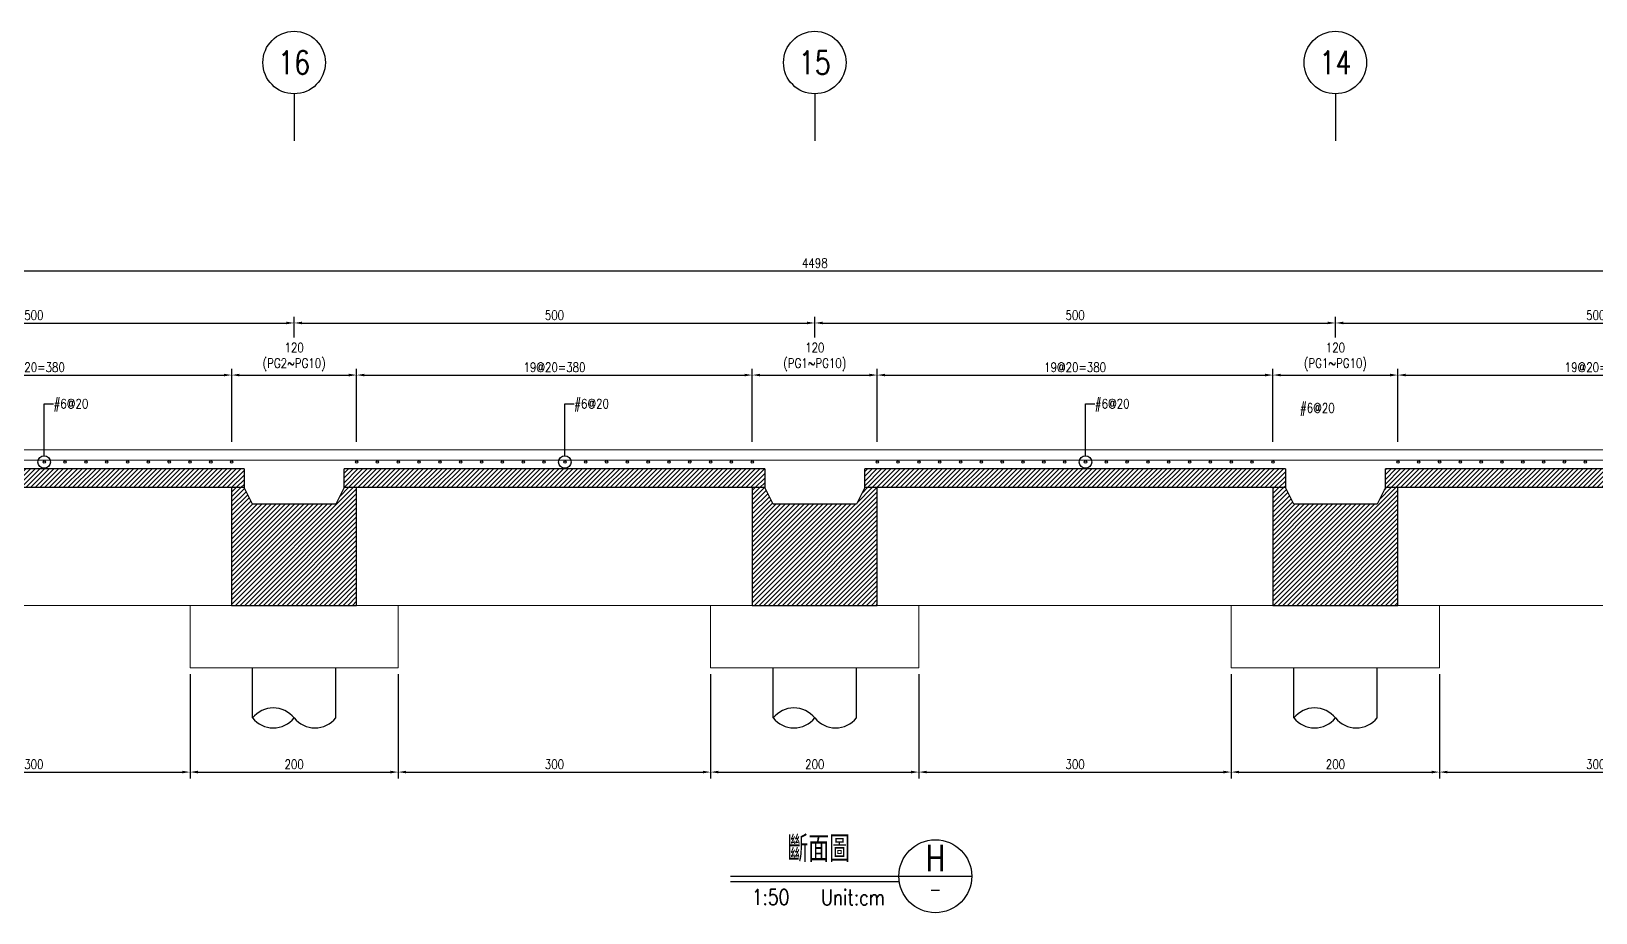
# Model space of a CAD drawing. Extents: x -4754 to 4964, y -19960 to 3942.
# Drawn here: x 1211 to 2713, y -11438 to -10592 of the extents above; entities that cross this region are included whole.
import ezdxf
from ezdxf.enums import TextEntityAlignment as Align

# ---------------------------------------------------------------- set-up
doc = ezdxf.new("R2010")
doc.units = 0
doc.header["$LTSCALE"] = 3
doc.layers.get('0').update_dxf_attribs({"linetype": 'CONTINUOUS'})
doc.layers.add('HB_0', color=7, linetype='CONTINUOUS', transparency=0.5)
doc.layers.add('預鑄版_HATCH', color=253, linetype='CONTINUOUS', transparency=0.1)
for name, color, linetype in [('HB_DIM', 1, 'CONTINUOUS'), ('HB_TXT_CTEXT', 2, 'CONTINUOUS'), ('鋼筋', 3, 'CONTINUOUS'), ('預鑄梁_HATCH', 253, 'CONTINUOUS')]:
    doc.layers.add(name, color=color, linetype=linetype)
doc.styles.get("Standard").update_dxf_attribs({"font": 'ROMANS.shx', "width": 0.8, "bigfont": 'chineset.shx'})
doc.dimstyles.new('30', dxfattribs={"dimscale": 3, "dimtxt": 3, "dimasz": 2.5, "dimexe": 2, "dimexo": 2, "dimgap": 1, "dimtad": 1, "dimdsep": 46, "dimtxsty": 'Standard', "dimcen": 0, "dimclrd": 256, "dimclre": 256, "dimclrt": 2, "dimadec": 0, "dimazin": 0, "dimtfac": 1, "dimtix": 1, "dimtmove": 2, "dimatfit": 3, "dimfxl": 1, "dimtolj": 1, "dimtzin": 0, "dimarcsym": 0})

# ---------------------------------------------------------------- blocks, each defined once
blk = doc.blocks.new('pile_vertical_with_pilecap')
at = {"linetype": 'Continuous'}
for p, q in [((-40, -48.1), (-40, 0)), ((-40, -48.1), (-40, 0)), ((40, -48.1), (40, 0)), ((40, -48.1), (40, 0))]:
    blk.add_line(p, q, dxfattribs=at)
for centre, start, end in [((-20, -64.1), 38.718, 141.282), ((-20, -64.1), 38.718, 141.282), ((-20, -32), 218.718, 321.282), ((-20, -32), 218.718, 321.282), ((20, -32), 218.718, 321.282), ((20, -32), 218.718, 321.282)]:
    blk.add_arc(centre, 25.6, start, end, dxfattribs=at)
blk = doc.blocks.new('line_guide')
at = {"color": 4, "linetype": 'Continuous'}
blk.add_line((0, 0), (0, -45), dxfattribs=at)
blk.add_circle((0, 30), 30, dxfattribs=at)
at = {"color": 4, "linetype": 'Continuous', "width": 0.8}
blk.add_attdef('A', text='', height=22.5, dxfattribs=at).set_placement((0, 30), align=Align.MIDDLE)
blk = doc.blocks.new('SITU_SLAB_TITLE')
at = {"color": 3, "linetype": 'Continuous'}
for p, q in [((-80.8, 0), (80.8, 0)), ((80.8, 0), (150.8, 0))]:
    blk.add_line(p, q, dxfattribs=at)
at = {"color": 1, "linetype": 'Continuous'}
blk.add_line((-80.8, -5), (81.1, -5), dxfattribs=at)
at = {"color": 4, "linetype": 'Continuous'}
blk.add_circle((115.8, 0), 35, dxfattribs=at)
at = {"color": 3, "linetype": 'Continuous', "width": 0.8}
blk.add_attdef('斷面圖', text='', height=25, dxfattribs=at).set_placement((3.8, 27.5), align=Align.MIDDLE)
blk.add_attdef('A', text='', height=25, dxfattribs=at).set_placement((115.8, 5), align=Align.CENTER)
at = {"color": 2, "linetype": 'Continuous', "width": 0.8}
for tag, p in [('1:50', (-42.4, -20)), ('UNIT::CM', (36.7, -20))]:
    blk.add_attdef(tag, text='', height=15, dxfattribs=at).set_placement(p, align=Align.MIDDLE)
at = {"color": 1, "linetype": 'Continuous', "width": 0.8}
blk.add_attdef('HB2002', text='', height=12.5, dxfattribs=at).set_placement((115.8, -12.5), align=Align.MIDDLE)
blk = doc.blocks.new('C')
at = {"color": 3, "linetype": 'Continuous'}
blk.add_circle((0, 0), 1.2, dxfattribs=at)
blk = doc.blocks.new('C_Red')
at = {"color": 1, "linetype": 'Continuous'}
blk.add_circle((0, 0), 1.2, dxfattribs=at)
blk = doc.blocks.new('*D985')
at = {"layer": 'HB_DIM', "linetype": 'Continuous', "lineweight": -2}
for p, q in [((-285.7, -10985.9), (-285.7, -10815.9)), ((4212.3, -10985.9), (4212.3, -10815.9)), ((-278.2, -10821.9), (4204.8, -10821.9))]:
    blk.add_line(p, q, dxfattribs=at)
at = {"layer": 'HB_DIM'}
for points in [[(-278.2, -10820.6), (-278.2, -10823.1), (-285.7, -10821.9)], [(4204.8, -10823.1), (4204.8, -10820.6), (4212.3, -10821.9)]]:
    blk.add_solid(points, dxfattribs=at)
at = {"layer": 'HB_DIM', "color": 2, "linetype": 'Continuous', "insert": (1963.3, -10814.4), "char_height": 9, "attachment_point": 5, "rotation": 0}
blk.add_mtext('\\A1;4498', dxfattribs=at)
blk = doc.blocks.new('*D989')
at = {"layer": 'HB_DIM', "linetype": 'Continuous', "lineweight": -2}
for p, q in [((963.3, -10885.9), (963.3, -10865.9)), ((970.8, -10871.9), (1455.8, -10871.9)), ((1463.3, -10885.9), (1463.3, -10865.9))]:
    blk.add_line(p, q, dxfattribs=at)
at = {"layer": 'HB_DIM'}
for points in [[(970.8, -10870.6), (970.8, -10873.1), (963.3, -10871.9)], [(1455.8, -10873.1), (1455.8, -10870.6), (1463.3, -10871.9)]]:
    blk.add_solid(points, dxfattribs=at)
at = {"layer": 'HB_DIM', "color": 2, "linetype": 'Continuous', "insert": (1213.3, -10864.4), "char_height": 9, "attachment_point": 5, "rotation": 0}
blk.add_mtext('\\A1;500', dxfattribs=at)
blk = doc.blocks.new('*D990')
at = {"layer": 'HB_DIM', "linetype": 'Continuous', "lineweight": -2}
for p, q in [((1463.3, -10885.9), (1463.3, -10865.9)), ((1470.8, -10871.9), (1955.8, -10871.9)), ((1963.3, -10885.9), (1963.3, -10865.9))]:
    blk.add_line(p, q, dxfattribs=at)
at = {"layer": 'HB_DIM'}
for points in [[(1470.8, -10870.6), (1470.8, -10873.1), (1463.3, -10871.9)], [(1955.8, -10873.1), (1955.8, -10870.6), (1963.3, -10871.9)]]:
    blk.add_solid(points, dxfattribs=at)
at = {"layer": 'HB_DIM', "color": 2, "linetype": 'Continuous', "insert": (1713.3, -10864.4), "char_height": 9, "attachment_point": 5, "rotation": 0}
blk.add_mtext('\\A1;500', dxfattribs=at)
blk = doc.blocks.new('*D991')
at = {"layer": 'HB_DIM', "linetype": 'Continuous', "lineweight": -2}
for p, q in [((1963.3, -10885.9), (1963.3, -10865.9)), ((1970.8, -10871.9), (2455.8, -10871.9)), ((2463.3, -10885.9), (2463.3, -10865.9))]:
    blk.add_line(p, q, dxfattribs=at)
at = {"layer": 'HB_DIM'}
for points in [[(1970.8, -10870.6), (1970.8, -10873.1), (1963.3, -10871.9)], [(2455.8, -10873.1), (2455.8, -10870.6), (2463.3, -10871.9)]]:
    blk.add_solid(points, dxfattribs=at)
at = {"layer": 'HB_DIM', "color": 2, "linetype": 'Continuous', "insert": (2213.3, -10864.4), "char_height": 9, "attachment_point": 5, "rotation": 0}
blk.add_mtext('\\A1;500', dxfattribs=at)
blk = doc.blocks.new('*D992')
at = {"layer": 'HB_DIM', "linetype": 'Continuous', "lineweight": -2}
for p, q in [((2463.3, -10885.9), (2463.3, -10865.9)), ((2470.8, -10871.9), (2955.8, -10871.9)), ((2963.3, -10885.9), (2963.3, -10865.9))]:
    blk.add_line(p, q, dxfattribs=at)
at = {"layer": 'HB_DIM'}
for points in [[(2470.8, -10870.6), (2470.8, -10873.1), (2463.3, -10871.9)], [(2955.8, -10873.1), (2955.8, -10870.6), (2963.3, -10871.9)]]:
    blk.add_solid(points, dxfattribs=at)
at = {"layer": 'HB_DIM', "color": 2, "linetype": 'Continuous', "insert": (2713.3, -10864.4), "char_height": 9, "attachment_point": 5, "rotation": 0}
blk.add_mtext('\\A1;500', dxfattribs=at)
blk = doc.blocks.new('*D1003')
at = {"layer": 'HB_DIM', "linetype": 'Continuous', "lineweight": -2}
for p, q in [((1023.3, -10985.9), (1023.3, -10915.9)), ((1030.8, -10921.9), (1395.8, -10921.9)), ((1403.3, -10985.9), (1403.3, -10915.9))]:
    blk.add_line(p, q, dxfattribs=at)
at = {"layer": 'HB_DIM'}
for points in [[(1030.8, -10920.6), (1030.8, -10923.1), (1023.3, -10921.9)], [(1395.8, -10923.1), (1395.8, -10920.6), (1403.3, -10921.9)]]:
    blk.add_solid(points, dxfattribs=at)
at = {"layer": 'HB_DIM', "color": 2, "linetype": 'Continuous', "insert": (1213.3, -10914.4), "char_height": 9, "attachment_point": 5, "rotation": 0}
blk.add_mtext('\\A1;19@20=380', dxfattribs=at)
blk = doc.blocks.new('*D1004')
at = {"layer": 'HB_DIM', "linetype": 'Continuous', "lineweight": -2}
for p, q in [((1403.3, -10985.9), (1403.3, -10915.9)), ((1410.8, -10921.9), (1515.8, -10921.9)), ((1523.3, -10985.9), (1523.3, -10915.9))]:
    blk.add_line(p, q, dxfattribs=at)
at = {"layer": 'HB_DIM'}
for points in [[(1410.8, -10920.6), (1410.8, -10923.1), (1403.3, -10921.9)], [(1515.8, -10923.1), (1515.8, -10920.6), (1523.3, -10921.9)]]:
    blk.add_solid(points, dxfattribs=at)
at = {"layer": 'HB_DIM', "color": 2, "linetype": 'Continuous', "insert": (1463.3, -10904.5), "char_height": 9, "attachment_point": 5, "rotation": 0}
blk.add_mtext('\\A1;120^J(PG2~PG10)', dxfattribs=at)
blk = doc.blocks.new('*D1005')
at = {"layer": 'HB_DIM', "linetype": 'Continuous', "lineweight": -2}
for p, q in [((1523.3, -10985.9), (1523.3, -10915.9)), ((1530.8, -10921.9), (1895.8, -10921.9)), ((1903.3, -10985.9), (1903.3, -10915.9))]:
    blk.add_line(p, q, dxfattribs=at)
at = {"layer": 'HB_DIM'}
for points in [[(1530.8, -10920.6), (1530.8, -10923.1), (1523.3, -10921.9)], [(1895.8, -10923.1), (1895.8, -10920.6), (1903.3, -10921.9)]]:
    blk.add_solid(points, dxfattribs=at)
at = {"layer": 'HB_DIM', "color": 2, "linetype": 'Continuous', "insert": (1713.3, -10914.4), "char_height": 9, "attachment_point": 5, "rotation": 0}
blk.add_mtext('\\A1;19@20=380', dxfattribs=at)
blk = doc.blocks.new('*D1006')
at = {"layer": 'HB_DIM', "linetype": 'Continuous', "lineweight": -2}
for p, q in [((1903.3, -10985.9), (1903.3, -10915.9)), ((1910.8, -10921.9), (2015.8, -10921.9)), ((2023.3, -10985.9), (2023.3, -10915.9))]:
    blk.add_line(p, q, dxfattribs=at)
at = {"layer": 'HB_DIM'}
for points in [[(1910.8, -10920.6), (1910.8, -10923.1), (1903.3, -10921.9)], [(2015.8, -10923.1), (2015.8, -10920.6), (2023.3, -10921.9)]]:
    blk.add_solid(points, dxfattribs=at)
at = {"layer": 'HB_DIM', "color": 2, "linetype": 'Continuous', "insert": (1963.3, -10904.5), "char_height": 9, "attachment_point": 5, "rotation": 0}
blk.add_mtext('\\A1;120^J(PG1~PG10)', dxfattribs=at)
blk = doc.blocks.new('*D1007')
at = {"layer": 'HB_DIM', "linetype": 'Continuous', "lineweight": -2}
for p, q in [((2023.3, -10985.9), (2023.3, -10915.9)), ((2030.8, -10921.9), (2395.8, -10921.9)), ((2403.3, -10985.9), (2403.3, -10915.9))]:
    blk.add_line(p, q, dxfattribs=at)
at = {"layer": 'HB_DIM'}
for points in [[(2030.8, -10920.6), (2030.8, -10923.1), (2023.3, -10921.9)], [(2395.8, -10923.1), (2395.8, -10920.6), (2403.3, -10921.9)]]:
    blk.add_solid(points, dxfattribs=at)
at = {"layer": 'HB_DIM', "color": 2, "linetype": 'Continuous', "insert": (2213.3, -10914.4), "char_height": 9, "attachment_point": 5, "rotation": 0}
blk.add_mtext('\\A1;19@20=380', dxfattribs=at)
blk = doc.blocks.new('*D1008')
at = {"layer": 'HB_DIM', "linetype": 'Continuous', "lineweight": -2}
for p, q in [((2403.3, -10985.9), (2403.3, -10915.9)), ((2410.8, -10921.9), (2515.8, -10921.9)), ((2523.3, -10985.9), (2523.3, -10915.9))]:
    blk.add_line(p, q, dxfattribs=at)
at = {"layer": 'HB_DIM'}
for points in [[(2410.8, -10920.6), (2410.8, -10923.1), (2403.3, -10921.9)], [(2515.8, -10923.1), (2515.8, -10920.6), (2523.3, -10921.9)]]:
    blk.add_solid(points, dxfattribs=at)
at = {"layer": 'HB_DIM', "color": 2, "linetype": 'Continuous', "insert": (2463.3, -10904.5), "char_height": 9, "attachment_point": 5, "rotation": 0}
blk.add_mtext('\\A1;120^J(PG1~PG10)', dxfattribs=at)
blk = doc.blocks.new('*D1009')
at = {"layer": 'HB_DIM', "linetype": 'Continuous', "lineweight": -2}
for p, q in [((2523.3, -10985.9), (2523.3, -10915.9)), ((2530.8, -10921.9), (2895.8, -10921.9)), ((2903.3, -10985.9), (2903.3, -10915.9))]:
    blk.add_line(p, q, dxfattribs=at)
at = {"layer": 'HB_DIM'}
for points in [[(2530.8, -10920.6), (2530.8, -10923.1), (2523.3, -10921.9)], [(2895.8, -10923.1), (2895.8, -10920.6), (2903.3, -10921.9)]]:
    blk.add_solid(points, dxfattribs=at)
at = {"layer": 'HB_DIM', "color": 2, "linetype": 'Continuous', "insert": (2713.3, -10914.4), "char_height": 9, "attachment_point": 5, "rotation": 0}
blk.add_mtext('\\A1;19@20=380', dxfattribs=at)
blk = doc.blocks.new('*D1023')
at = {"layer": 'HB_DIM', "linetype": 'Continuous', "lineweight": -2}
for p, q in [((1063.3, -11209), (1063.3, -11309)), ((1363.3, -11209), (1363.3, -11309)), ((1070.8, -11303), (1355.8, -11303))]:
    blk.add_line(p, q, dxfattribs=at)
at = {"layer": 'HB_DIM'}
for points in [[(1070.8, -11301.7), (1070.8, -11304.2), (1063.3, -11303)], [(1355.8, -11304.2), (1355.8, -11301.7), (1363.3, -11303)]]:
    blk.add_solid(points, dxfattribs=at)
at = {"layer": 'HB_DIM', "color": 2, "linetype": 'Continuous', "insert": (1213.3, -11295.5), "char_height": 9, "attachment_point": 5, "rotation": 0}
blk.add_mtext('\\A1;300', dxfattribs=at)
blk = doc.blocks.new('*D1024')
at = {"layer": 'HB_DIM', "linetype": 'Continuous', "lineweight": -2}
for p, q in [((1363.3, -11209), (1363.3, -11309)), ((1563.3, -11209), (1563.3, -11309)), ((1370.8, -11303), (1555.8, -11303))]:
    blk.add_line(p, q, dxfattribs=at)
at = {"layer": 'HB_DIM'}
for points in [[(1370.8, -11301.7), (1370.8, -11304.2), (1363.3, -11303)], [(1555.8, -11304.2), (1555.8, -11301.7), (1563.3, -11303)]]:
    blk.add_solid(points, dxfattribs=at)
at = {"layer": 'HB_DIM', "color": 2, "linetype": 'Continuous', "insert": (1463.3, -11295.5), "char_height": 9, "attachment_point": 5, "rotation": 0}
blk.add_mtext('\\A1;200', dxfattribs=at)
blk = doc.blocks.new('*D1025')
at = {"layer": 'HB_DIM', "linetype": 'Continuous', "lineweight": -2}
for p, q in [((1563.3, -11209), (1563.3, -11309)), ((1863.3, -11209), (1863.3, -11309)), ((1570.8, -11303), (1855.8, -11303))]:
    blk.add_line(p, q, dxfattribs=at)
at = {"layer": 'HB_DIM'}
for points in [[(1570.8, -11301.7), (1570.8, -11304.2), (1563.3, -11303)], [(1855.8, -11304.2), (1855.8, -11301.7), (1863.3, -11303)]]:
    blk.add_solid(points, dxfattribs=at)
at = {"layer": 'HB_DIM', "color": 2, "linetype": 'Continuous', "insert": (1713.3, -11295.5), "char_height": 9, "attachment_point": 5, "rotation": 0}
blk.add_mtext('\\A1;300', dxfattribs=at)
blk = doc.blocks.new('*D1026')
at = {"layer": 'HB_DIM', "linetype": 'Continuous', "lineweight": -2}
for p, q in [((1863.3, -11209), (1863.3, -11309)), ((2063.3, -11209), (2063.3, -11309)), ((1870.8, -11303), (2055.8, -11303))]:
    blk.add_line(p, q, dxfattribs=at)
at = {"layer": 'HB_DIM'}
for points in [[(1870.8, -11301.7), (1870.8, -11304.2), (1863.3, -11303)], [(2055.8, -11304.2), (2055.8, -11301.7), (2063.3, -11303)]]:
    blk.add_solid(points, dxfattribs=at)
at = {"layer": 'HB_DIM', "color": 2, "linetype": 'Continuous', "insert": (1963.3, -11295.5), "char_height": 9, "attachment_point": 5, "rotation": 0}
blk.add_mtext('\\A1;200', dxfattribs=at)
blk = doc.blocks.new('*D1027')
at = {"layer": 'HB_DIM', "linetype": 'Continuous', "lineweight": -2}
for p, q in [((2063.3, -11209), (2063.3, -11309)), ((2363.3, -11209), (2363.3, -11309)), ((2070.8, -11303), (2355.8, -11303))]:
    blk.add_line(p, q, dxfattribs=at)
at = {"layer": 'HB_DIM'}
for points in [[(2070.8, -11301.7), (2070.8, -11304.2), (2063.3, -11303)], [(2355.8, -11304.2), (2355.8, -11301.7), (2363.3, -11303)]]:
    blk.add_solid(points, dxfattribs=at)
at = {"layer": 'HB_DIM', "color": 2, "linetype": 'Continuous', "insert": (2213.3, -11295.5), "char_height": 9, "attachment_point": 5, "rotation": 0}
blk.add_mtext('\\A1;300', dxfattribs=at)
blk = doc.blocks.new('*D1028')
at = {"layer": 'HB_DIM', "linetype": 'Continuous', "lineweight": -2}
for p, q in [((2363.3, -11209), (2363.3, -11309)), ((2563.3, -11209), (2563.3, -11309)), ((2370.8, -11303), (2555.8, -11303))]:
    blk.add_line(p, q, dxfattribs=at)
at = {"layer": 'HB_DIM'}
for points in [[(2370.8, -11301.7), (2370.8, -11304.2), (2363.3, -11303)], [(2555.8, -11304.2), (2555.8, -11301.7), (2563.3, -11303)]]:
    blk.add_solid(points, dxfattribs=at)
at = {"layer": 'HB_DIM', "color": 2, "linetype": 'Continuous', "insert": (2463.3, -11295.5), "char_height": 9, "attachment_point": 5, "rotation": 0}
blk.add_mtext('\\A1;200', dxfattribs=at)
blk = doc.blocks.new('*D1029')
at = {"layer": 'HB_DIM', "linetype": 'Continuous', "lineweight": -2}
for p, q in [((2563.3, -11209), (2563.3, -11309)), ((2863.3, -11209), (2863.3, -11309)), ((2570.8, -11303), (2855.8, -11303))]:
    blk.add_line(p, q, dxfattribs=at)
at = {"layer": 'HB_DIM'}
for points in [[(2570.8, -11301.7), (2570.8, -11304.2), (2563.3, -11303)], [(2855.8, -11304.2), (2855.8, -11301.7), (2863.3, -11303)]]:
    blk.add_solid(points, dxfattribs=at)
at = {"layer": 'HB_DIM', "color": 2, "linetype": 'Continuous', "insert": (2713.3, -11295.5), "char_height": 9, "attachment_point": 5, "rotation": 0}
blk.add_mtext('\\A1;300', dxfattribs=at)

msp = doc.modelspace()

# ---------------------------------------------------------------- hatches: boundary and pattern name
at = {"layer": '預鑄梁_HATCH', "linetype": 'Continuous'}
h = msp.add_hatch(dxfattribs=at)
h.set_pattern_fill('ANSI31', color=256, style=0)
h.paths.add_polyline_path([(1523.272, -11142.962), (1523.272, -11029.962), (1511.272, -11029.962), (1503.272, -11045.962), (1423.272, -11045.962), (1415.272, -11029.962), (1403.272, -11029.962), (1403.272, -11142.962)], flags=17)
h = msp.add_hatch(dxfattribs=at)
h.set_pattern_fill('ANSI31', color=256, style=0)
h.paths.add_polyline_path([(2023.272, -11142.962), (2023.272, -11029.962), (2011.272, -11029.962), (2003.272, -11045.962), (1923.272, -11045.962), (1915.272, -11029.962), (1903.272, -11029.962), (1903.272, -11142.962)], flags=17)
h = msp.add_hatch(dxfattribs=at)
h.set_pattern_fill('ANSI31', color=256, style=0)
h.paths.add_polyline_path([(2523.272, -11142.962), (2523.272, -11029.962), (2511.272, -11029.962), (2503.272, -11045.962), (2423.272, -11045.962), (2415.272, -11029.962), (2403.272, -11029.962), (2403.272, -11142.962)], flags=17)
at = {"layer": '預鑄版_HATCH', "linetype": 'Continuous'}
h = msp.add_hatch(dxfattribs=at)
h.set_pattern_fill('ANSI31', color=256, style=0)
h.paths.add_polyline_path([(1011.272, -11029.962), (1415.272, -11029.962), (1415.272, -11011.962), (1011.272, -11011.962)], flags=17)
h = msp.add_hatch(dxfattribs=at)
h.set_pattern_fill('ANSI31', color=256, style=0)
h.paths.add_polyline_path([(1511.272, -11029.962), (1915.272, -11029.962), (1915.272, -11011.962), (1511.272, -11011.962)], flags=17)
h = msp.add_hatch(dxfattribs=at)
h.set_pattern_fill('ANSI31', color=256, style=0)
h.paths.add_polyline_path([(2011.272, -11029.962), (2415.272, -11029.962), (2415.272, -11011.962), (2011.272, -11011.962)], flags=17)
h = msp.add_hatch(dxfattribs=at)
h.set_pattern_fill('ANSI31', color=256, style=0)
h.paths.add_polyline_path([(2511.272, -11029.962), (2915.272, -11029.962), (2915.272, -11011.962), (2511.272, -11011.962)], flags=17)

# ---------------------------------------------------------------- linework, layer by layer
at = {"layer": 'HB_0', "lineweight": 5}
for points in [[(-285.728, -10993.524), (-285.728, -11142.962), (4212.272, -11142.962), (4212.272, -10993.524)], [(1363.272, -11202.962), (1563.272, -11202.962), (1563.272, -11142.962), (1363.272, -11142.962), (1363.272, -11202.962)], [(1863.272, -11202.962), (2063.272, -11202.962), (2063.272, -11142.962), (1863.272, -11142.962), (1863.272, -11202.962)], [(2363.272, -11202.962), (2563.272, -11202.962), (2563.272, -11142.962), (2363.272, -11142.962), (2363.272, -11202.962)]]:
    msp.add_lwpolyline(points, dxfattribs=at)
at = {"layer": 'HB_0', "color": 1, "linetype": 'Continuous'}
for points in [[(1415.272, -11011.962), (1011.272, -11011.962)], [(1415.272, -11011.962), (1415.272, -11029.962)], [(1915.272, -11011.962), (1511.272, -11011.962)], [(1511.272, -11029.962), (1511.272, -11011.962)], [(1915.272, -11011.962), (1915.272, -11029.962)], [(2415.272, -11011.962), (2011.272, -11011.962)], [(2011.272, -11029.962), (2011.272, -11011.962)], [(2415.272, -11011.962), (2415.272, -11029.962)], [(2915.272, -11011.962), (2511.272, -11011.962)], [(2511.272, -11029.962), (2511.272, -11011.962)], [(1415.272, -11029.962), (1011.272, -11029.962)], [(1523.272, -11142.962), (1523.272, -11029.962), (1511.272, -11029.962), (1503.272, -11045.962), (1423.272, -11045.962), (1415.272, -11029.962), (1403.272, -11029.962), (1403.272, -11142.962), (1523.272, -11142.962)], [(1915.272, -11029.962), (1511.272, -11029.962)], [(2023.272, -11142.962), (2023.272, -11029.962), (2011.272, -11029.962), (2003.272, -11045.962), (1923.272, -11045.962), (1915.272, -11029.962), (1903.272, -11029.962), (1903.272, -11142.962), (2023.272, -11142.962)], [(2415.272, -11029.962), (2011.272, -11029.962)], [(2523.272, -11142.962), (2523.272, -11029.962), (2511.272, -11029.962), (2503.272, -11045.962), (2423.272, -11045.962), (2415.272, -11029.962), (2403.272, -11029.962), (2403.272, -11142.962), (2523.272, -11142.962)], [(2915.272, -11029.962), (2511.272, -11029.962)]]:
    msp.add_lwpolyline(points, dxfattribs=at)
at = {"layer": 'HB_0', "color": 4, "lineweight": 5, "true_color": 0x00ffff}
for points in [[(4212.272, -10993.524, 1105), (-285.728, -10993.524, 1105)], [(1023.272, -11029.962, 1105), (1403.272, -11029.962, 1105), (1403.272, -11142.962, 1105), (1523.272, -11142.962, 1105), (1523.272, -11029.962, 1105), (1903.272, -11029.962, 1105), (1903.272, -11142.962, 1105), (2023.272, -11142.962, 1105), (2023.272, -11029.962, 1105), (2403.272, -11029.962, 1105), (2403.272, -11142.962, 1105), (2523.272, -11142.962, 1105), (2523.272, -11029.962, 1105), (2903.272, -11029.962, 1105)]]:
    msp.add_polyline3d(points, dxfattribs=at)
at = {"layer": 'HB_DIM', "color": 1, "linetype": 'Continuous'}
for points in [[(1223.272, -10999.371), (1223.272, -10949.371), (1232.272, -10949.371)], [(1723.272, -10999.371), (1723.272, -10949.371), (1732.272, -10949.371)], [(2223.272, -10999.371), (2223.272, -10949.371), (2232.272, -10949.371)]]:
    msp.add_lwpolyline(points, dxfattribs=at)
msp.add_lwpolyline([(2411.272, -11003.475, 0, 5, 0), (2411.272, -10988.475, 0, 0, 0), (2411.272, -10953.475, 0, 0, 0), (2429.272, -10953.475, 0, 0, 0)], format="xyseb", dxfattribs=at)
at = {"layer": '鋼筋', "lineweight": 5}
msp.add_line((-276.728, -11003.475, 9.815), (4203.272, -11003.475, 9.815), dxfattribs=at)

# ---------------------------------------------------------------- block references
at = {"layer": 'HB_0', "linetype": 'Continuous'}
for p, values in [((1463.272, -10651.888, 325), {'A': '16'}), ((1963.272, -10651.888, 325), {'A': '15'}), ((2463.272, -10651.888, 325), {'A': '14'})]:
    msp.add_blockref('line_guide', p, dxfattribs=at).add_auto_attribs(values)
for p in [(1463.272, -11202.962), (1963.272, -11202.962), (2463.272, -11202.962)]:
    msp.add_blockref('pile_vertical_with_pilecap', p, dxfattribs=at)
at = {"layer": 'HB_DIM', "linetype": 'Continuous', "xscale": 5, "yscale": 5, "zscale": 5}
for p in [(1223.272, -11005.371, 9.815), (1723.272, -11005.371, 9.815), (2223.272, -11005.371, 9.815)]:
    msp.add_blockref('C_Red', p, dxfattribs=at)
at = {"layer": 'HB_TXT_CTEXT', "color": 7, "linetype": 'Continuous'}
msp.add_blockref('SITU_SLAB_TITLE', (1963.272, -11402.962, 325), dxfattribs=at).add_auto_attribs({'A': 'H', 'HB2002': '-', '斷面圖': '斷面圖', '1:50': '1:50', 'UNIT::CM': 'Unit:cm'})
at = {"layer": '鋼筋', "linetype": 'Continuous', "xscale": 0.955, "yscale": 0.955, "zscale": 0.955}
for p in [(1223.272, -11005.371, 9.815), (1243.272, -11005.371, 9.815), (1263.272, -11005.371, 9.815), (1283.272, -11005.371, 9.815), (1303.272, -11005.371, 9.815), (1323.272, -11005.371, 9.815), (1343.272, -11005.371, 9.815), (1363.272, -11005.371, 9.815), (1383.272, -11005.371, 9.815), (1403.272, -11005.371, 9.815), (1523.272, -11005.371, 9.815), (1543.272, -11005.371, 9.815), (1563.272, -11005.371, 9.815), (1583.272, -11005.371, 9.815), (1603.272, -11005.371, 9.815), (1623.272, -11005.371, 9.815), (1643.272, -11005.371, 9.815), (1663.272, -11005.371, 9.815), (1683.272, -11005.371, 9.815), (1703.272, -11005.371, 9.815), (1723.272, -11005.371, 9.815), (1743.272, -11005.371, 9.815), (1763.272, -11005.371, 9.815), (1783.272, -11005.371, 9.815), (1803.272, -11005.371, 9.815), (1823.272, -11005.371, 9.815), (1843.272, -11005.371, 9.815), (1863.272, -11005.371, 9.815), (1883.272, -11005.371, 9.815), (1903.272, -11005.371, 9.815), (2023.272, -11005.371, 9.815), (2043.272, -11005.371, 9.815), (2063.272, -11005.371, 9.815), (2083.272, -11005.371, 9.815), (2103.272, -11005.371, 9.815), (2123.272, -11005.371, 9.815), (2143.272, -11005.371, 9.815), (2163.272, -11005.371, 9.815), (2183.272, -11005.371, 9.815), (2203.272, -11005.371, 9.815), (2223.272, -11005.371, 9.815), (2243.272, -11005.371, 9.815), (2263.272, -11005.371, 9.815), (2283.272, -11005.371, 9.815), (2303.272, -11005.371, 9.815), (2323.272, -11005.371, 9.815), (2343.272, -11005.371, 9.815), (2363.272, -11005.371, 9.815), (2383.272, -11005.371, 9.815), (2403.272, -11005.371, 9.815), (2523.272, -11005.371, 9.815), (2543.272, -11005.371, 9.815), (2563.272, -11005.371, 9.815), (2583.272, -11005.371, 9.815), (2603.272, -11005.371, 9.815), (2623.272, -11005.371, 9.815), (2643.272, -11005.371, 9.815), (2663.272, -11005.371, 9.815), (2683.272, -11005.371, 9.815), (2703.272, -11005.371, 9.815)]:
    msp.add_blockref('C', p, dxfattribs=at)

# ---------------------------------------------------------------- texts
at = {"layer": 'HB_TXT_CTEXT', "linetype": 'Continuous', "width": 0.8}
for p in [(1232.272, -10949.371, 9.815), (1732.272, -10949.371, 9.815), (2232.272, -10949.371, 9.815), (2429.272, -10953.475, 9.815)]:
    msp.add_text('#6@20', height=9, dxfattribs=at).set_placement(p, align=Align.MIDDLE_LEFT)

# ---------------------------------------------------------------- dimensions: what is measured, and where the dimension line sits
at = {"layer": 'HB_DIM', "linetype": 'Continuous'}
for base, p1, p2, picture, middle in [((4212.272, -10821.888), (-285.728, -10991.888, 325), (4212.272, -10991.888, 325), '*D985', (1963.272, -10814.388)), ((1463.272, -10871.888), (963.272, -10891.888, 325), (1463.272, -10891.888, 325), '*D989', (1213.272, -10864.388)), ((1963.272, -10871.888), (1463.272, -10891.888, 325), (1963.272, -10891.888, 325), '*D990', (1713.272, -10864.388)), ((2463.272, -10871.888), (1963.272, -10891.888, 325), (2463.272, -10891.888, 325), '*D991', (2213.272, -10864.388)), ((2963.272, -10871.888), (2463.272, -10891.888, 325), (2963.272, -10891.888, 325), '*D992', (2713.272, -10864.388)), ((1363.272, -11302.962), (1063.272, -11202.962, 1105), (1363.272, -11202.962, 1105), '*D1023', (1213.272, -11295.462)), ((1563.272, -11302.962), (1363.272, -11202.962, 1105), (1563.272, -11202.962, 1105), '*D1024', (1463.272, -11295.462)), ((1863.272, -11302.962), (1563.272, -11202.962, 1105), (1863.272, -11202.962, 1105), '*D1025', (1713.272, -11295.462)), ((2063.272, -11302.962), (1863.272, -11202.962, 1105), (2063.272, -11202.962, 1105), '*D1026', (1963.272, -11295.462)), ((2363.272, -11302.962), (2063.272, -11202.962, 1105), (2363.272, -11202.962, 1105), '*D1027', (2213.272, -11295.462)), ((2563.272, -11302.962), (2363.272, -11202.962, 1105), (2563.272, -11202.962, 1105), '*D1028', (2463.272, -11295.462)), ((2863.272, -11302.962), (2563.272, -11202.962, 1105), (2863.272, -11202.962, 1105), '*D1029', (2713.272, -11295.462))]:
    dim = msp.add_linear_dim(base=base, p1=p1, p2=p2, angle=0, dimstyle='30', override={"dimdec": 0, "dimpost": '<>'}, dxfattribs=at)
    dim.commit()
    dim.dimension.update_dxf_attribs({"geometry": picture, "text_midpoint": middle})
for base, p1, p2, text, picture, middle in [((1523.272, -10921.888), (1403.272, -10991.888, 1095), (1523.272, -10991.888, 1095), '<>^J(PG2~PG10)', '*D1004', (1463.272, -10904.531)), ((2023.272, -10921.888), (1903.272, -10991.888, 1095), (2023.272, -10991.888, 1095), '<>^J(PG1~PG10)', '*D1006', (1963.272, -10904.531)), ((2523.272, -10921.888), (2403.272, -10991.888, 1095), (2523.272, -10991.888, 1095), '<>^J(PG1~PG10)', '*D1008', (2463.272, -10904.531)), ((1403.272, -10921.888), (1023.272, -10991.888, 1095), (1403.272, -10991.888, 1095), '19@20=<>', '*D1003', (1213.272, -10914.388)), ((1903.272, -10921.888), (1523.272, -10991.888, 1095), (1903.272, -10991.888, 1095), '19@20=<>', '*D1005', (1713.272, -10914.388)), ((2403.272, -10921.888), (2023.272, -10991.888, 1095), (2403.272, -10991.888, 1095), '19@20=<>', '*D1007', (2213.272, -10914.388)), ((2903.272, -10921.888), (2523.272, -10991.888, 1095), (2903.272, -10991.888, 1095), '19@20=<>', '*D1009', (2713.272, -10914.388))]:
    dim = msp.add_linear_dim(base=base, p1=p1, p2=p2, angle=0, text=text, dimstyle='30', override={"dimdec": 0, "dimpost": '<>'}, dxfattribs=at)
    dim.commit()
    dim.dimension.update_dxf_attribs({"geometry": picture, "text_midpoint": middle})

doc.saveas('drawing.dxf')
